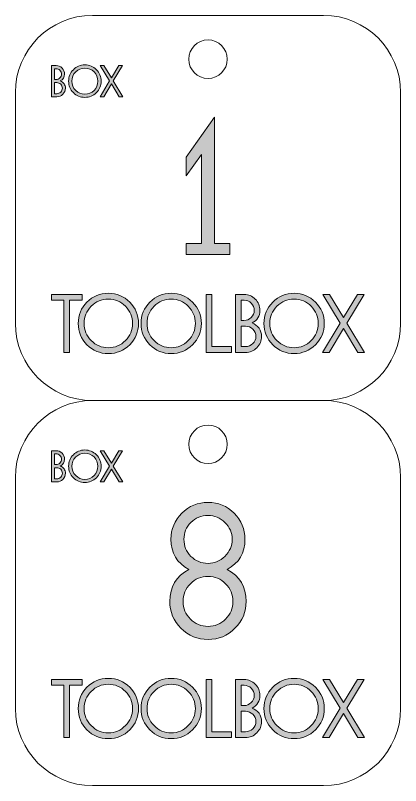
# Model space of a CAD drawing. Header units: inches. Extents: x 30 to 444, y 589 to 771.
# Drawn here: x 30 to 80, y 671 to 771 of the extents above; entities that cross this region are included whole.
import ezdxf

# ---------------------------------------------------------------- set-up
doc = ezdxf.new("R2010")
doc.units = ezdxf.units.IN
doc.header["$MEASUREMENT"] = 0
doc.layers.add('Default', color=7, linetype='Continuous')

# ---------------------------------------------------------------- blocks, each defined once
blk = doc.blocks.new('block 3')
at = {"layer": 'Default', "color": 240, "lineweight": 9}
blk.add_open_spline([(39.96, 721.02), (39.96, 721.02), (69.96, 721.02), (69.96, 721.02), (75.48, 721.02), (79.96, 725.49), (79.96, 731.02), (79.96, 731.02), (79.96, 761.02), (79.96, 761.02), (79.96, 766.54), (75.48, 771.02), (69.96, 771.02), (69.96, 771.02), (39.96, 771.02), (39.96, 771.02), (34.44, 771.02), (29.96, 766.54), (29.96, 761.02), (29.96, 761.02), (29.96, 731.02), (29.96, 731.02), (29.96, 725.49), (34.44, 721.02), (39.96, 721.02)], degree=3, knots=[0, 0, 0, 0, 1, 1, 1, 2, 2, 2, 3, 3, 3, 4, 4, 4, 5, 5, 5, 6, 6, 6, 7, 7, 7, 8, 8, 8, 8], dxfattribs=at)
blk = doc.blocks.new('block 4')
at = {"layer": 'Default'}
h = blk.add_hatch(color=7, dxfattribs=at)
h.dxf.hatch_style = 2
edge = h.paths.add_edge_path()
edge.add_spline(control_points=[(36.45, 761.57), (36.45, 761.26), (36.34, 761), (36.12, 760.78), (35.9, 760.56), (35.64, 760.45), (35.33, 760.45), (35.33, 760.45), (34.64, 760.45), (34.64, 760.45), (34.64, 760.45), (34.64, 764.5), (34.64, 764.5), (34.64, 764.5), (35.24, 764.5), (35.24, 764.5), (35.54, 764.5), (35.8, 764.4), (36.01, 764.18), (36.23, 763.96), (36.33, 763.7), (36.33, 763.39), (36.33, 762.99), (36.15, 762.69), (35.78, 762.51), (35.99, 762.44), (36.15, 762.31), (36.27, 762.15), (36.39, 761.98), (36.45, 761.79), (36.45, 761.57)], knot_values=[0, 0, 0, 0, 1, 1, 1, 2, 2, 2, 3, 3, 3, 4, 4, 4, 5, 5, 5, 6, 6, 6, 7, 7, 7, 8, 8, 8, 9, 9, 9, 10, 10, 10, 10], degree=3, periodic=1)
edge = h.paths.add_edge_path()
edge.add_spline(control_points=[(35.94, 763.39), (35.94, 763.59), (35.87, 763.75), (35.73, 763.89), (35.59, 764.03), (35.43, 764.1), (35.24, 764.1), (35.24, 764.1), (35.03, 764.1), (35.03, 764.1), (35.03, 764.1), (35.03, 762.69), (35.03, 762.69), (35.03, 762.69), (35.22, 762.69), (35.22, 762.69), (35.42, 762.69), (35.59, 762.76), (35.73, 762.9), (35.87, 763.03), (35.94, 763.2), (35.94, 763.39)], knot_values=[0, 0, 0, 0, 1, 1, 1, 2, 2, 2, 3, 3, 3, 4, 4, 4, 5, 5, 5, 6, 6, 6, 7, 7, 7, 7], degree=3, periodic=1)
edge = h.paths.add_edge_path()
edge.add_spline(control_points=[(36.06, 761.57), (36.06, 761.77), (35.98, 761.94), (35.84, 762.08), (35.7, 762.22), (35.53, 762.29), (35.33, 762.29), (35.33, 762.29), (35.03, 762.29), (35.03, 762.29), (35.03, 762.29), (35.03, 760.85), (35.03, 760.85), (35.03, 760.85), (35.33, 760.85), (35.33, 760.85), (35.53, 760.85), (35.7, 760.92), (35.84, 761.06), (35.98, 761.2), (36.06, 761.37), (36.06, 761.57)], knot_values=[0, 0, 0, 0, 1, 1, 1, 2, 2, 2, 3, 3, 3, 4, 4, 4, 5, 5, 5, 6, 6, 6, 7, 7, 7, 7], degree=3, periodic=1)
h = blk.add_hatch(color=7, dxfattribs=at)
h.dxf.hatch_style = 2
edge = h.paths.add_edge_path()
edge.add_spline(control_points=[(41.08, 762.48), (41.08, 761.9), (40.88, 761.4), (40.47, 760.99), (40.05, 760.58), (39.56, 760.37), (38.97, 760.37), (38.39, 760.37), (37.89, 760.58), (37.48, 760.99), (37.07, 761.4), (36.87, 761.9), (36.87, 762.48), (36.87, 763.06), (37.07, 763.56), (37.48, 763.97), (37.89, 764.38), (38.39, 764.59), (38.97, 764.59), (39.56, 764.59), (40.05, 764.38), (40.47, 763.97), (40.88, 763.56), (41.08, 763.06), (41.08, 762.48)], knot_values=[0, 0, 0, 0, 1, 1, 1, 2, 2, 2, 3, 3, 3, 4, 4, 4, 5, 5, 5, 6, 6, 6, 7, 7, 7, 8, 8, 8, 8], degree=3, periodic=1)
edge = h.paths.add_edge_path()
edge.add_spline(control_points=[(40.66, 762.48), (40.66, 762.94), (40.5, 763.34), (40.17, 763.68), (39.84, 764.01), (39.44, 764.17), (38.97, 764.17), (38.51, 764.17), (38.11, 764.01), (37.78, 763.68), (37.45, 763.34), (37.28, 762.94), (37.28, 762.48), (37.28, 762.01), (37.45, 761.61), (37.78, 761.28), (38.11, 760.95), (38.51, 760.78), (38.97, 760.78), (39.44, 760.78), (39.84, 760.95), (40.17, 761.28), (40.5, 761.61), (40.66, 762.01), (40.66, 762.48)], knot_values=[0, 0, 0, 0, 1, 1, 1, 2, 2, 2, 3, 3, 3, 4, 4, 4, 5, 5, 5, 6, 6, 6, 7, 7, 7, 8, 8, 8, 8], degree=3, periodic=1)
h = blk.add_hatch(color=7, dxfattribs=at)
h.dxf.hatch_style = 2
h.paths.add_polyline_path([(43.9, 760.45), (43.43, 760.45), (42.43, 762.12), (41.42, 760.45), (40.95, 760.45), (42.19, 762.5), (40.98, 764.5), (41.45, 764.5), (42.42, 762.89), (43.4, 764.5), (43.87, 764.5), (42.66, 762.5)])
at = {"layer": 'Default', "color": 7, "lineweight": 5}
blk.add_lwpolyline([(43.9, 760.45), (43.43, 760.45), (42.43, 762.12), (41.42, 760.45), (40.95, 760.45), (42.19, 762.5), (40.98, 764.5), (41.45, 764.5), (42.42, 762.89), (43.4, 764.5), (43.87, 764.5), (42.66, 762.5), (43.9, 760.45)], dxfattribs=at)
for points, knots in [([(36.45, 761.57), (36.45, 761.26), (36.34, 761), (36.12, 760.78), (35.9, 760.56), (35.64, 760.45), (35.33, 760.45), (35.33, 760.45), (34.64, 760.45), (34.64, 760.45), (34.64, 760.45), (34.64, 764.5), (34.64, 764.5), (34.64, 764.5), (35.24, 764.5), (35.24, 764.5), (35.54, 764.5), (35.8, 764.4), (36.01, 764.18), (36.23, 763.96), (36.33, 763.7), (36.33, 763.39), (36.33, 762.99), (36.15, 762.69), (35.78, 762.51), (35.99, 762.44), (36.15, 762.31), (36.27, 762.15), (36.39, 761.98), (36.45, 761.79), (36.45, 761.57)], [0, 0, 0, 0, 1, 1, 1, 2, 2, 2, 3, 3, 3, 4, 4, 4, 5, 5, 5, 6, 6, 6, 7, 7, 7, 8, 8, 8, 9, 9, 9, 10, 10, 10, 10]), ([(35.94, 763.39), (35.94, 763.59), (35.87, 763.75), (35.73, 763.89), (35.59, 764.03), (35.43, 764.1), (35.24, 764.1), (35.24, 764.1), (35.03, 764.1), (35.03, 764.1), (35.03, 764.1), (35.03, 762.69), (35.03, 762.69), (35.03, 762.69), (35.22, 762.69), (35.22, 762.69), (35.42, 762.69), (35.59, 762.76), (35.73, 762.9), (35.87, 763.03), (35.94, 763.2), (35.94, 763.39)], [0, 0, 0, 0, 1, 1, 1, 2, 2, 2, 3, 3, 3, 4, 4, 4, 5, 5, 5, 6, 6, 6, 7, 7, 7, 7]), ([(41.08, 762.48), (41.08, 761.9), (40.88, 761.4), (40.47, 760.99), (40.05, 760.58), (39.56, 760.37), (38.97, 760.37), (38.39, 760.37), (37.89, 760.58), (37.48, 760.99), (37.07, 761.4), (36.87, 761.9), (36.87, 762.48), (36.87, 763.06), (37.07, 763.56), (37.48, 763.97), (37.89, 764.38), (38.39, 764.59), (38.97, 764.59), (39.56, 764.59), (40.05, 764.38), (40.47, 763.97), (40.88, 763.56), (41.08, 763.06), (41.08, 762.48)], [0, 0, 0, 0, 1, 1, 1, 2, 2, 2, 3, 3, 3, 4, 4, 4, 5, 5, 5, 6, 6, 6, 7, 7, 7, 8, 8, 8, 8]), ([(40.66, 762.48), (40.66, 762.94), (40.5, 763.34), (40.17, 763.68), (39.84, 764.01), (39.44, 764.17), (38.97, 764.17), (38.51, 764.17), (38.11, 764.01), (37.78, 763.68), (37.45, 763.34), (37.28, 762.94), (37.28, 762.48), (37.28, 762.01), (37.45, 761.61), (37.78, 761.28), (38.11, 760.95), (38.51, 760.78), (38.97, 760.78), (39.44, 760.78), (39.84, 760.95), (40.17, 761.28), (40.5, 761.61), (40.66, 762.01), (40.66, 762.48)], [0, 0, 0, 0, 1, 1, 1, 2, 2, 2, 3, 3, 3, 4, 4, 4, 5, 5, 5, 6, 6, 6, 7, 7, 7, 8, 8, 8, 8]), ([(36.06, 761.57), (36.06, 761.77), (35.98, 761.94), (35.84, 762.08), (35.7, 762.22), (35.53, 762.29), (35.33, 762.29), (35.33, 762.29), (35.03, 762.29), (35.03, 762.29), (35.03, 762.29), (35.03, 760.85), (35.03, 760.85), (35.03, 760.85), (35.33, 760.85), (35.33, 760.85), (35.53, 760.85), (35.7, 760.92), (35.84, 761.06), (35.98, 761.2), (36.06, 761.37), (36.06, 761.57)], [0, 0, 0, 0, 1, 1, 1, 2, 2, 2, 3, 3, 3, 4, 4, 4, 5, 5, 5, 6, 6, 6, 7, 7, 7, 7])]:
    blk.add_open_spline(points, degree=3, knots=knots, dxfattribs=at)
blk = doc.blocks.new('block 5')
at = {"layer": 'Default'}
h = blk.add_hatch(color=7, dxfattribs=at)
h.dxf.hatch_style = 2
h.paths.add_polyline_path([(38.63, 734.04), (37, 734.04), (37, 727.26), (36.26, 727.26), (36.26, 734.04), (34.64, 734.04), (34.64, 734.78), (38.63, 734.78)])
h = blk.add_hatch(color=7, dxfattribs=at)
h.dxf.hatch_style = 2
edge = h.paths.add_edge_path()
edge.add_spline(control_points=[(45.94, 731.02), (45.94, 729.94), (45.56, 729.02), (44.79, 728.25), (44.03, 727.49), (43.1, 727.11), (42.02, 727.11), (40.93, 727.11), (40.01, 727.49), (39.25, 728.25), (38.49, 729.02), (38.11, 729.94), (38.11, 731.02), (38.11, 732.1), (38.49, 733.02), (39.25, 733.79), (40.01, 734.55), (40.93, 734.94), (42.02, 734.94), (43.1, 734.94), (44.03, 734.55), (44.79, 733.79), (45.56, 733.02), (45.94, 732.1), (45.94, 731.02)], knot_values=[0, 0, 0, 0, 1, 1, 1, 2, 2, 2, 3, 3, 3, 4, 4, 4, 5, 5, 5, 6, 6, 6, 7, 7, 7, 8, 8, 8, 8], degree=3, periodic=1)
edge = h.paths.add_edge_path()
edge.add_spline(control_points=[(45.16, 731.02), (45.16, 731.89), (44.85, 732.63), (44.24, 733.25), (43.63, 733.86), (42.89, 734.17), (42.02, 734.17), (41.15, 734.17), (40.41, 733.86), (39.8, 733.25), (39.18, 732.63), (38.88, 731.89), (38.88, 731.02), (38.88, 730.15), (39.18, 729.41), (39.8, 728.8), (40.41, 728.18), (41.15, 727.87), (42.02, 727.87), (42.89, 727.87), (43.63, 728.18), (44.24, 728.8), (44.85, 729.41), (45.16, 730.15), (45.16, 731.02)], knot_values=[0, 0, 0, 0, 1, 1, 1, 2, 2, 2, 3, 3, 3, 4, 4, 4, 5, 5, 5, 6, 6, 6, 7, 7, 7, 8, 8, 8, 8], degree=3, periodic=1)
h = blk.add_hatch(color=7, dxfattribs=at)
h.dxf.hatch_style = 2
edge = h.paths.add_edge_path()
edge.add_spline(control_points=[(54.1, 731.02), (54.1, 729.94), (53.72, 729.02), (52.95, 728.25), (52.19, 727.49), (51.26, 727.11), (50.18, 727.11), (49.1, 727.11), (48.17, 727.49), (47.41, 728.25), (46.65, 729.02), (46.27, 729.94), (46.27, 731.02), (46.27, 732.1), (46.65, 733.02), (47.41, 733.79), (48.17, 734.55), (49.1, 734.94), (50.18, 734.94), (51.26, 734.94), (52.19, 734.55), (52.95, 733.79), (53.72, 733.02), (54.1, 732.1), (54.1, 731.02)], knot_values=[0, 0, 0, 0, 1, 1, 1, 2, 2, 2, 3, 3, 3, 4, 4, 4, 5, 5, 5, 6, 6, 6, 7, 7, 7, 8, 8, 8, 8], degree=3, periodic=1)
edge = h.paths.add_edge_path()
edge.add_spline(control_points=[(53.32, 731.02), (53.32, 731.89), (53.01, 732.63), (52.4, 733.25), (51.79, 733.86), (51.05, 734.17), (50.18, 734.17), (49.31, 734.17), (48.58, 733.86), (47.96, 733.25), (47.34, 732.63), (47.04, 731.89), (47.04, 731.02), (47.04, 730.15), (47.34, 729.41), (47.96, 728.8), (48.58, 728.18), (49.31, 727.87), (50.18, 727.87), (51.05, 727.87), (51.79, 728.18), (52.4, 728.8), (53.01, 729.41), (53.32, 730.15), (53.32, 731.02)], knot_values=[0, 0, 0, 0, 1, 1, 1, 2, 2, 2, 3, 3, 3, 4, 4, 4, 5, 5, 5, 6, 6, 6, 7, 7, 7, 8, 8, 8, 8], degree=3, periodic=1)
h = blk.add_hatch(color=7, dxfattribs=at)
h.dxf.hatch_style = 2
h.paths.add_polyline_path([(57.99, 727.26), (54.73, 727.26), (54.73, 734.78), (55.46, 734.78), (55.46, 728.01), (57.99, 728.01)])
h = blk.add_hatch(color=7, dxfattribs=at)
h.dxf.hatch_style = 2
edge = h.paths.add_edge_path()
edge.add_spline(control_points=[(61.91, 729.34), (61.91, 728.76), (61.71, 728.28), (61.3, 727.87), (60.89, 727.46), (60.41, 727.26), (59.83, 727.26), (59.83, 727.26), (58.54, 727.26), (58.54, 727.26), (58.54, 727.26), (58.54, 734.78), (58.54, 734.78), (58.54, 734.78), (59.66, 734.78), (59.66, 734.78), (60.22, 734.78), (60.7, 734.58), (61.1, 734.18), (61.49, 733.78), (61.69, 733.29), (61.69, 732.72), (61.69, 731.96), (61.35, 731.42), (60.67, 731.08), (61.05, 730.94), (61.35, 730.72), (61.58, 730.41), (61.8, 730.09), (61.91, 729.74), (61.91, 729.34)], knot_values=[0, 0, 0, 0, 1, 1, 1, 2, 2, 2, 3, 3, 3, 4, 4, 4, 5, 5, 5, 6, 6, 6, 7, 7, 7, 8, 8, 8, 9, 9, 9, 10, 10, 10, 10], degree=3, periodic=1)
edge = h.paths.add_edge_path()
edge.add_spline(control_points=[(60.96, 732.72), (60.96, 733.08), (60.83, 733.39), (60.57, 733.65), (60.31, 733.91), (60.01, 734.04), (59.65, 734.04), (59.65, 734.04), (59.27, 734.04), (59.27, 734.04), (59.27, 734.04), (59.27, 731.41), (59.27, 731.41), (59.27, 731.41), (59.63, 731.41), (59.63, 731.41), (59.99, 731.41), (60.31, 731.54), (60.57, 731.8), (60.83, 732.05), (60.96, 732.36), (60.96, 732.72)], knot_values=[0, 0, 0, 0, 1, 1, 1, 2, 2, 2, 3, 3, 3, 4, 4, 4, 5, 5, 5, 6, 6, 6, 7, 7, 7, 7], degree=3, periodic=1)
edge = h.paths.add_edge_path()
edge.add_spline(control_points=[(61.17, 729.34), (61.17, 729.7), (61.04, 730.01), (60.78, 730.27), (60.52, 730.53), (60.2, 730.66), (59.83, 730.66), (59.83, 730.66), (59.27, 730.66), (59.27, 730.66), (59.27, 730.66), (59.27, 728.01), (59.27, 728.01), (59.27, 728.01), (59.83, 728.01), (59.83, 728.01), (60.2, 728.01), (60.52, 728.14), (60.78, 728.4), (61.04, 728.66), (61.17, 728.97), (61.17, 729.34)], knot_values=[0, 0, 0, 0, 1, 1, 1, 2, 2, 2, 3, 3, 3, 4, 4, 4, 5, 5, 5, 6, 6, 6, 7, 7, 7, 7], degree=3, periodic=1)
h = blk.add_hatch(color=7, dxfattribs=at)
h.dxf.hatch_style = 2
edge = h.paths.add_edge_path()
edge.add_spline(control_points=[(70.05, 731.02), (70.05, 729.94), (69.67, 729.02), (68.9, 728.25), (68.14, 727.49), (67.21, 727.11), (66.13, 727.11), (65.05, 727.11), (64.12, 727.49), (63.36, 728.25), (62.6, 729.02), (62.22, 729.94), (62.22, 731.02), (62.22, 732.1), (62.6, 733.02), (63.36, 733.79), (64.12, 734.55), (65.05, 734.94), (66.13, 734.94), (67.21, 734.94), (68.14, 734.55), (68.9, 733.79), (69.67, 733.02), (70.05, 732.1), (70.05, 731.02)], knot_values=[0, 0, 0, 0, 1, 1, 1, 2, 2, 2, 3, 3, 3, 4, 4, 4, 5, 5, 5, 6, 6, 6, 7, 7, 7, 8, 8, 8, 8], degree=3, periodic=1)
edge = h.paths.add_edge_path()
edge.add_spline(control_points=[(69.27, 731.02), (69.27, 731.89), (68.96, 732.63), (68.35, 733.25), (67.74, 733.86), (67, 734.17), (66.13, 734.17), (65.26, 734.17), (64.53, 733.86), (63.91, 733.25), (63.29, 732.63), (62.99, 731.89), (62.99, 731.02), (62.99, 730.15), (63.29, 729.41), (63.91, 728.8), (64.53, 728.18), (65.26, 727.87), (66.13, 727.87), (67, 727.87), (67.74, 728.18), (68.35, 728.8), (68.96, 729.41), (69.27, 730.15), (69.27, 731.02)], knot_values=[0, 0, 0, 0, 1, 1, 1, 2, 2, 2, 3, 3, 3, 4, 4, 4, 5, 5, 5, 6, 6, 6, 7, 7, 7, 8, 8, 8, 8], degree=3, periodic=1)
h = blk.add_hatch(color=7, dxfattribs=at)
h.dxf.hatch_style = 2
h.paths.add_polyline_path([(75.28, 727.26), (74.41, 727.26), (72.55, 730.36), (70.67, 727.26), (69.8, 727.26), (72.11, 731.06), (69.86, 734.78), (70.73, 734.78), (72.54, 731.79), (74.35, 734.78), (75.22, 734.78), (72.98, 731.06)])
at = {"layer": 'Default', "color": 7, "lineweight": 5}
for points in [[(38.63, 734.04), (37, 734.04), (37, 727.26), (36.26, 727.26), (36.26, 734.04), (34.64, 734.04), (34.64, 734.78), (38.63, 734.78), (38.63, 734.04)], [(57.99, 727.26), (54.73, 727.26), (54.73, 734.78), (55.46, 734.78), (55.46, 728.01), (57.99, 728.01), (57.99, 727.26)], [(75.28, 727.26), (74.41, 727.26), (72.55, 730.36), (70.67, 727.26), (69.8, 727.26), (72.11, 731.06), (69.86, 734.78), (70.73, 734.78), (72.54, 731.79), (74.35, 734.78), (75.22, 734.78), (72.98, 731.06), (75.28, 727.26)]]:
    blk.add_lwpolyline(points, dxfattribs=at)
for points, knots in [([(45.94, 731.02), (45.94, 729.94), (45.56, 729.02), (44.79, 728.25), (44.03, 727.49), (43.1, 727.11), (42.02, 727.11), (40.93, 727.11), (40.01, 727.49), (39.25, 728.25), (38.49, 729.02), (38.11, 729.94), (38.11, 731.02), (38.11, 732.1), (38.49, 733.02), (39.25, 733.79), (40.01, 734.55), (40.93, 734.94), (42.02, 734.94), (43.1, 734.94), (44.03, 734.55), (44.79, 733.79), (45.56, 733.02), (45.94, 732.1), (45.94, 731.02)], [0, 0, 0, 0, 1, 1, 1, 2, 2, 2, 3, 3, 3, 4, 4, 4, 5, 5, 5, 6, 6, 6, 7, 7, 7, 8, 8, 8, 8]), ([(45.16, 731.02), (45.16, 731.89), (44.85, 732.63), (44.24, 733.25), (43.63, 733.86), (42.89, 734.17), (42.02, 734.17), (41.15, 734.17), (40.41, 733.86), (39.8, 733.25), (39.18, 732.63), (38.88, 731.89), (38.88, 731.02), (38.88, 730.15), (39.18, 729.41), (39.8, 728.8), (40.41, 728.18), (41.15, 727.87), (42.02, 727.87), (42.89, 727.87), (43.63, 728.18), (44.24, 728.8), (44.85, 729.41), (45.16, 730.15), (45.16, 731.02)], [0, 0, 0, 0, 1, 1, 1, 2, 2, 2, 3, 3, 3, 4, 4, 4, 5, 5, 5, 6, 6, 6, 7, 7, 7, 8, 8, 8, 8]), ([(54.1, 731.02), (54.1, 729.94), (53.72, 729.02), (52.95, 728.25), (52.19, 727.49), (51.26, 727.11), (50.18, 727.11), (49.1, 727.11), (48.17, 727.49), (47.41, 728.25), (46.65, 729.02), (46.27, 729.94), (46.27, 731.02), (46.27, 732.1), (46.65, 733.02), (47.41, 733.79), (48.17, 734.55), (49.1, 734.94), (50.18, 734.94), (51.26, 734.94), (52.19, 734.55), (52.95, 733.79), (53.72, 733.02), (54.1, 732.1), (54.1, 731.02)], [0, 0, 0, 0, 1, 1, 1, 2, 2, 2, 3, 3, 3, 4, 4, 4, 5, 5, 5, 6, 6, 6, 7, 7, 7, 8, 8, 8, 8]), ([(53.32, 731.02), (53.32, 731.89), (53.01, 732.63), (52.4, 733.25), (51.79, 733.86), (51.05, 734.17), (50.18, 734.17), (49.31, 734.17), (48.58, 733.86), (47.96, 733.25), (47.34, 732.63), (47.04, 731.89), (47.04, 731.02), (47.04, 730.15), (47.34, 729.41), (47.96, 728.8), (48.58, 728.18), (49.31, 727.87), (50.18, 727.87), (51.05, 727.87), (51.79, 728.18), (52.4, 728.8), (53.01, 729.41), (53.32, 730.15), (53.32, 731.02)], [0, 0, 0, 0, 1, 1, 1, 2, 2, 2, 3, 3, 3, 4, 4, 4, 5, 5, 5, 6, 6, 6, 7, 7, 7, 8, 8, 8, 8]), ([(61.91, 729.34), (61.91, 728.76), (61.71, 728.28), (61.3, 727.87), (60.89, 727.46), (60.41, 727.26), (59.83, 727.26), (59.83, 727.26), (58.54, 727.26), (58.54, 727.26), (58.54, 727.26), (58.54, 734.78), (58.54, 734.78), (58.54, 734.78), (59.66, 734.78), (59.66, 734.78), (60.22, 734.78), (60.7, 734.58), (61.1, 734.18), (61.49, 733.78), (61.69, 733.29), (61.69, 732.72), (61.69, 731.96), (61.35, 731.42), (60.67, 731.08), (61.05, 730.94), (61.35, 730.72), (61.58, 730.41), (61.8, 730.09), (61.91, 729.74), (61.91, 729.34)], [0, 0, 0, 0, 1, 1, 1, 2, 2, 2, 3, 3, 3, 4, 4, 4, 5, 5, 5, 6, 6, 6, 7, 7, 7, 8, 8, 8, 9, 9, 9, 10, 10, 10, 10]), ([(60.96, 732.72), (60.96, 733.08), (60.83, 733.39), (60.57, 733.65), (60.31, 733.91), (60.01, 734.04), (59.65, 734.04), (59.65, 734.04), (59.27, 734.04), (59.27, 734.04), (59.27, 734.04), (59.27, 731.41), (59.27, 731.41), (59.27, 731.41), (59.63, 731.41), (59.63, 731.41), (59.99, 731.41), (60.31, 731.54), (60.57, 731.8), (60.83, 732.05), (60.96, 732.36), (60.96, 732.72)], [0, 0, 0, 0, 1, 1, 1, 2, 2, 2, 3, 3, 3, 4, 4, 4, 5, 5, 5, 6, 6, 6, 7, 7, 7, 7]), ([(70.05, 731.02), (70.05, 729.94), (69.67, 729.02), (68.9, 728.25), (68.14, 727.49), (67.21, 727.11), (66.13, 727.11), (65.05, 727.11), (64.12, 727.49), (63.36, 728.25), (62.6, 729.02), (62.22, 729.94), (62.22, 731.02), (62.22, 732.1), (62.6, 733.02), (63.36, 733.79), (64.12, 734.55), (65.05, 734.94), (66.13, 734.94), (67.21, 734.94), (68.14, 734.55), (68.9, 733.79), (69.67, 733.02), (70.05, 732.1), (70.05, 731.02)], [0, 0, 0, 0, 1, 1, 1, 2, 2, 2, 3, 3, 3, 4, 4, 4, 5, 5, 5, 6, 6, 6, 7, 7, 7, 8, 8, 8, 8]), ([(69.27, 731.02), (69.27, 731.89), (68.96, 732.63), (68.35, 733.25), (67.74, 733.86), (67, 734.17), (66.13, 734.17), (65.26, 734.17), (64.53, 733.86), (63.91, 733.25), (63.29, 732.63), (62.99, 731.89), (62.99, 731.02), (62.99, 730.15), (63.29, 729.41), (63.91, 728.8), (64.53, 728.18), (65.26, 727.87), (66.13, 727.87), (67, 727.87), (67.74, 728.18), (68.35, 728.8), (68.96, 729.41), (69.27, 730.15), (69.27, 731.02)], [0, 0, 0, 0, 1, 1, 1, 2, 2, 2, 3, 3, 3, 4, 4, 4, 5, 5, 5, 6, 6, 6, 7, 7, 7, 8, 8, 8, 8]), ([(61.17, 729.34), (61.17, 729.7), (61.04, 730.01), (60.78, 730.27), (60.52, 730.53), (60.2, 730.66), (59.83, 730.66), (59.83, 730.66), (59.27, 730.66), (59.27, 730.66), (59.27, 730.66), (59.27, 728.01), (59.27, 728.01), (59.27, 728.01), (59.83, 728.01), (59.83, 728.01), (60.2, 728.01), (60.52, 728.14), (60.78, 728.4), (61.04, 728.66), (61.17, 728.97), (61.17, 729.34)], [0, 0, 0, 0, 1, 1, 1, 2, 2, 2, 3, 3, 3, 4, 4, 4, 5, 5, 5, 6, 6, 6, 7, 7, 7, 7])]:
    blk.add_open_spline(points, degree=3, knots=knots, dxfattribs=at)
blk = doc.blocks.new('block 7')
at = {"layer": 'Default', "color": 240, "lineweight": 9}
blk.add_open_spline([(39.96, 671.02), (39.96, 671.02), (69.96, 671.02), (69.96, 671.02), (75.48, 671.02), (79.96, 675.49), (79.96, 681.02), (79.96, 681.02), (79.96, 711.02), (79.96, 711.02), (79.96, 716.54), (75.48, 721.02), (69.96, 721.02), (69.96, 721.02), (39.96, 721.02), (39.96, 721.02), (34.44, 721.02), (29.96, 716.54), (29.96, 711.02), (29.96, 711.02), (29.96, 681.02), (29.96, 681.02), (29.96, 675.49), (34.44, 671.02), (39.96, 671.02)], degree=3, knots=[0, 0, 0, 0, 1, 1, 1, 2, 2, 2, 3, 3, 3, 4, 4, 4, 5, 5, 5, 6, 6, 6, 7, 7, 7, 8, 8, 8, 8], dxfattribs=at)
blk = doc.blocks.new('block 8')
at = {"layer": 'Default'}
h = blk.add_hatch(color=7, dxfattribs=at)
h.dxf.hatch_style = 2
edge = h.paths.add_edge_path()
edge.add_spline(control_points=[(36.45, 711.57), (36.45, 711.26), (36.34, 711), (36.12, 710.78), (35.9, 710.56), (35.64, 710.45), (35.33, 710.45), (35.33, 710.45), (34.64, 710.45), (34.64, 710.45), (34.64, 710.45), (34.64, 714.5), (34.64, 714.5), (34.64, 714.5), (35.24, 714.5), (35.24, 714.5), (35.54, 714.5), (35.8, 714.4), (36.01, 714.18), (36.23, 713.96), (36.33, 713.7), (36.33, 713.39), (36.33, 712.99), (36.15, 712.69), (35.78, 712.51), (35.99, 712.44), (36.15, 712.31), (36.27, 712.15), (36.39, 711.98), (36.45, 711.79), (36.45, 711.57)], knot_values=[0, 0, 0, 0, 1, 1, 1, 2, 2, 2, 3, 3, 3, 4, 4, 4, 5, 5, 5, 6, 6, 6, 7, 7, 7, 8, 8, 8, 9, 9, 9, 10, 10, 10, 10], degree=3, periodic=1)
edge = h.paths.add_edge_path()
edge.add_spline(control_points=[(35.94, 713.39), (35.94, 713.59), (35.87, 713.75), (35.73, 713.89), (35.59, 714.03), (35.43, 714.1), (35.24, 714.1), (35.24, 714.1), (35.03, 714.1), (35.03, 714.1), (35.03, 714.1), (35.03, 712.69), (35.03, 712.69), (35.03, 712.69), (35.22, 712.69), (35.22, 712.69), (35.42, 712.69), (35.59, 712.76), (35.73, 712.9), (35.87, 713.03), (35.94, 713.2), (35.94, 713.39)], knot_values=[0, 0, 0, 0, 1, 1, 1, 2, 2, 2, 3, 3, 3, 4, 4, 4, 5, 5, 5, 6, 6, 6, 7, 7, 7, 7], degree=3, periodic=1)
edge = h.paths.add_edge_path()
edge.add_spline(control_points=[(36.06, 711.57), (36.06, 711.77), (35.98, 711.94), (35.84, 712.08), (35.7, 712.22), (35.53, 712.29), (35.33, 712.29), (35.33, 712.29), (35.03, 712.29), (35.03, 712.29), (35.03, 712.29), (35.03, 710.85), (35.03, 710.85), (35.03, 710.85), (35.33, 710.85), (35.33, 710.85), (35.53, 710.85), (35.7, 710.92), (35.84, 711.06), (35.98, 711.2), (36.06, 711.37), (36.06, 711.57)], knot_values=[0, 0, 0, 0, 1, 1, 1, 2, 2, 2, 3, 3, 3, 4, 4, 4, 5, 5, 5, 6, 6, 6, 7, 7, 7, 7], degree=3, periodic=1)
h = blk.add_hatch(color=7, dxfattribs=at)
h.dxf.hatch_style = 2
edge = h.paths.add_edge_path()
edge.add_spline(control_points=[(41.08, 712.48), (41.08, 711.9), (40.88, 711.4), (40.47, 710.99), (40.05, 710.58), (39.56, 710.37), (38.97, 710.37), (38.39, 710.37), (37.89, 710.58), (37.48, 710.99), (37.07, 711.4), (36.87, 711.9), (36.87, 712.48), (36.87, 713.06), (37.07, 713.56), (37.48, 713.97), (37.89, 714.38), (38.39, 714.59), (38.97, 714.59), (39.56, 714.59), (40.05, 714.38), (40.47, 713.97), (40.88, 713.56), (41.08, 713.06), (41.08, 712.48)], knot_values=[0, 0, 0, 0, 1, 1, 1, 2, 2, 2, 3, 3, 3, 4, 4, 4, 5, 5, 5, 6, 6, 6, 7, 7, 7, 8, 8, 8, 8], degree=3, periodic=1)
edge = h.paths.add_edge_path()
edge.add_spline(control_points=[(40.66, 712.48), (40.66, 712.94), (40.5, 713.34), (40.17, 713.68), (39.84, 714.01), (39.44, 714.17), (38.97, 714.17), (38.51, 714.17), (38.11, 714.01), (37.78, 713.68), (37.45, 713.34), (37.28, 712.94), (37.28, 712.48), (37.28, 712.01), (37.45, 711.61), (37.78, 711.28), (38.11, 710.95), (38.51, 710.78), (38.97, 710.78), (39.44, 710.78), (39.84, 710.95), (40.17, 711.28), (40.5, 711.61), (40.66, 712.01), (40.66, 712.48)], knot_values=[0, 0, 0, 0, 1, 1, 1, 2, 2, 2, 3, 3, 3, 4, 4, 4, 5, 5, 5, 6, 6, 6, 7, 7, 7, 8, 8, 8, 8], degree=3, periodic=1)
h = blk.add_hatch(color=7, dxfattribs=at)
h.dxf.hatch_style = 2
h.paths.add_polyline_path([(43.9, 710.45), (43.43, 710.45), (42.43, 712.12), (41.42, 710.45), (40.95, 710.45), (42.19, 712.5), (40.98, 714.5), (41.45, 714.5), (42.42, 712.89), (43.4, 714.5), (43.87, 714.5), (42.66, 712.5)])
at = {"layer": 'Default', "color": 7, "lineweight": 5}
blk.add_lwpolyline([(43.9, 710.45), (43.43, 710.45), (42.43, 712.12), (41.42, 710.45), (40.95, 710.45), (42.19, 712.5), (40.98, 714.5), (41.45, 714.5), (42.42, 712.89), (43.4, 714.5), (43.87, 714.5), (42.66, 712.5), (43.9, 710.45)], dxfattribs=at)
for points, knots in [([(36.45, 711.57), (36.45, 711.26), (36.34, 711), (36.12, 710.78), (35.9, 710.56), (35.64, 710.45), (35.33, 710.45), (35.33, 710.45), (34.64, 710.45), (34.64, 710.45), (34.64, 710.45), (34.64, 714.5), (34.64, 714.5), (34.64, 714.5), (35.24, 714.5), (35.24, 714.5), (35.54, 714.5), (35.8, 714.4), (36.01, 714.18), (36.23, 713.96), (36.33, 713.7), (36.33, 713.39), (36.33, 712.99), (36.15, 712.69), (35.78, 712.51), (35.99, 712.44), (36.15, 712.31), (36.27, 712.15), (36.39, 711.98), (36.45, 711.79), (36.45, 711.57)], [0, 0, 0, 0, 1, 1, 1, 2, 2, 2, 3, 3, 3, 4, 4, 4, 5, 5, 5, 6, 6, 6, 7, 7, 7, 8, 8, 8, 9, 9, 9, 10, 10, 10, 10]), ([(35.94, 713.39), (35.94, 713.59), (35.87, 713.75), (35.73, 713.89), (35.59, 714.03), (35.43, 714.1), (35.24, 714.1), (35.24, 714.1), (35.03, 714.1), (35.03, 714.1), (35.03, 714.1), (35.03, 712.69), (35.03, 712.69), (35.03, 712.69), (35.22, 712.69), (35.22, 712.69), (35.42, 712.69), (35.59, 712.76), (35.73, 712.9), (35.87, 713.03), (35.94, 713.2), (35.94, 713.39)], [0, 0, 0, 0, 1, 1, 1, 2, 2, 2, 3, 3, 3, 4, 4, 4, 5, 5, 5, 6, 6, 6, 7, 7, 7, 7]), ([(41.08, 712.48), (41.08, 711.9), (40.88, 711.4), (40.47, 710.99), (40.05, 710.58), (39.56, 710.37), (38.97, 710.37), (38.39, 710.37), (37.89, 710.58), (37.48, 710.99), (37.07, 711.4), (36.87, 711.9), (36.87, 712.48), (36.87, 713.06), (37.07, 713.56), (37.48, 713.97), (37.89, 714.38), (38.39, 714.59), (38.97, 714.59), (39.56, 714.59), (40.05, 714.38), (40.47, 713.97), (40.88, 713.56), (41.08, 713.06), (41.08, 712.48)], [0, 0, 0, 0, 1, 1, 1, 2, 2, 2, 3, 3, 3, 4, 4, 4, 5, 5, 5, 6, 6, 6, 7, 7, 7, 8, 8, 8, 8]), ([(40.66, 712.48), (40.66, 712.94), (40.5, 713.34), (40.17, 713.68), (39.84, 714.01), (39.44, 714.17), (38.97, 714.17), (38.51, 714.17), (38.11, 714.01), (37.78, 713.68), (37.45, 713.34), (37.28, 712.94), (37.28, 712.48), (37.28, 712.01), (37.45, 711.61), (37.78, 711.28), (38.11, 710.95), (38.51, 710.78), (38.97, 710.78), (39.44, 710.78), (39.84, 710.95), (40.17, 711.28), (40.5, 711.61), (40.66, 712.01), (40.66, 712.48)], [0, 0, 0, 0, 1, 1, 1, 2, 2, 2, 3, 3, 3, 4, 4, 4, 5, 5, 5, 6, 6, 6, 7, 7, 7, 8, 8, 8, 8]), ([(36.06, 711.57), (36.06, 711.77), (35.98, 711.94), (35.84, 712.08), (35.7, 712.22), (35.53, 712.29), (35.33, 712.29), (35.33, 712.29), (35.03, 712.29), (35.03, 712.29), (35.03, 712.29), (35.03, 710.85), (35.03, 710.85), (35.03, 710.85), (35.33, 710.85), (35.33, 710.85), (35.53, 710.85), (35.7, 710.92), (35.84, 711.06), (35.98, 711.2), (36.06, 711.37), (36.06, 711.57)], [0, 0, 0, 0, 1, 1, 1, 2, 2, 2, 3, 3, 3, 4, 4, 4, 5, 5, 5, 6, 6, 6, 7, 7, 7, 7])]:
    blk.add_open_spline(points, degree=3, knots=knots, dxfattribs=at)
blk = doc.blocks.new('block 9')
at = {"layer": 'Default'}
h = blk.add_hatch(color=7, dxfattribs=at)
h.dxf.hatch_style = 2
h.paths.add_polyline_path([(38.63, 684.04), (37, 684.04), (37, 677.26), (36.26, 677.26), (36.26, 684.04), (34.64, 684.04), (34.64, 684.78), (38.63, 684.78)])
h = blk.add_hatch(color=7, dxfattribs=at)
h.dxf.hatch_style = 2
edge = h.paths.add_edge_path()
edge.add_spline(control_points=[(45.94, 681.02), (45.94, 679.94), (45.56, 679.02), (44.79, 678.25), (44.03, 677.49), (43.1, 677.11), (42.02, 677.11), (40.93, 677.11), (40.01, 677.49), (39.25, 678.25), (38.49, 679.02), (38.11, 679.94), (38.11, 681.02), (38.11, 682.1), (38.49, 683.02), (39.25, 683.79), (40.01, 684.55), (40.93, 684.94), (42.02, 684.94), (43.1, 684.94), (44.03, 684.55), (44.79, 683.79), (45.56, 683.02), (45.94, 682.1), (45.94, 681.02)], knot_values=[0, 0, 0, 0, 1, 1, 1, 2, 2, 2, 3, 3, 3, 4, 4, 4, 5, 5, 5, 6, 6, 6, 7, 7, 7, 8, 8, 8, 8], degree=3, periodic=1)
edge = h.paths.add_edge_path()
edge.add_spline(control_points=[(45.16, 681.02), (45.16, 681.89), (44.85, 682.63), (44.24, 683.25), (43.63, 683.86), (42.89, 684.17), (42.02, 684.17), (41.15, 684.17), (40.41, 683.86), (39.8, 683.25), (39.18, 682.63), (38.88, 681.89), (38.88, 681.02), (38.88, 680.15), (39.18, 679.41), (39.8, 678.8), (40.41, 678.18), (41.15, 677.87), (42.02, 677.87), (42.89, 677.87), (43.63, 678.18), (44.24, 678.8), (44.85, 679.41), (45.16, 680.15), (45.16, 681.02)], knot_values=[0, 0, 0, 0, 1, 1, 1, 2, 2, 2, 3, 3, 3, 4, 4, 4, 5, 5, 5, 6, 6, 6, 7, 7, 7, 8, 8, 8, 8], degree=3, periodic=1)
h = blk.add_hatch(color=7, dxfattribs=at)
h.dxf.hatch_style = 2
edge = h.paths.add_edge_path()
edge.add_spline(control_points=[(54.1, 681.02), (54.1, 679.94), (53.72, 679.02), (52.95, 678.25), (52.19, 677.49), (51.26, 677.11), (50.18, 677.11), (49.1, 677.11), (48.17, 677.49), (47.41, 678.25), (46.65, 679.02), (46.27, 679.94), (46.27, 681.02), (46.27, 682.1), (46.65, 683.02), (47.41, 683.79), (48.17, 684.55), (49.1, 684.94), (50.18, 684.94), (51.26, 684.94), (52.19, 684.55), (52.95, 683.79), (53.72, 683.02), (54.1, 682.1), (54.1, 681.02)], knot_values=[0, 0, 0, 0, 1, 1, 1, 2, 2, 2, 3, 3, 3, 4, 4, 4, 5, 5, 5, 6, 6, 6, 7, 7, 7, 8, 8, 8, 8], degree=3, periodic=1)
edge = h.paths.add_edge_path()
edge.add_spline(control_points=[(53.32, 681.02), (53.32, 681.89), (53.01, 682.63), (52.4, 683.25), (51.79, 683.86), (51.05, 684.17), (50.18, 684.17), (49.31, 684.17), (48.58, 683.86), (47.96, 683.25), (47.34, 682.63), (47.04, 681.89), (47.04, 681.02), (47.04, 680.15), (47.34, 679.41), (47.96, 678.8), (48.58, 678.18), (49.31, 677.87), (50.18, 677.87), (51.05, 677.87), (51.79, 678.18), (52.4, 678.8), (53.01, 679.41), (53.32, 680.15), (53.32, 681.02)], knot_values=[0, 0, 0, 0, 1, 1, 1, 2, 2, 2, 3, 3, 3, 4, 4, 4, 5, 5, 5, 6, 6, 6, 7, 7, 7, 8, 8, 8, 8], degree=3, periodic=1)
h = blk.add_hatch(color=7, dxfattribs=at)
h.dxf.hatch_style = 2
h.paths.add_polyline_path([(57.99, 677.26), (54.73, 677.26), (54.73, 684.78), (55.46, 684.78), (55.46, 678.01), (57.99, 678.01)])
h = blk.add_hatch(color=7, dxfattribs=at)
h.dxf.hatch_style = 2
edge = h.paths.add_edge_path()
edge.add_spline(control_points=[(61.91, 679.34), (61.91, 678.76), (61.71, 678.28), (61.3, 677.87), (60.89, 677.46), (60.41, 677.26), (59.83, 677.26), (59.83, 677.26), (58.54, 677.26), (58.54, 677.26), (58.54, 677.26), (58.54, 684.78), (58.54, 684.78), (58.54, 684.78), (59.66, 684.78), (59.66, 684.78), (60.22, 684.78), (60.7, 684.58), (61.1, 684.18), (61.49, 683.78), (61.69, 683.29), (61.69, 682.72), (61.69, 681.96), (61.35, 681.42), (60.67, 681.08), (61.05, 680.94), (61.35, 680.72), (61.58, 680.41), (61.8, 680.09), (61.91, 679.74), (61.91, 679.34)], knot_values=[0, 0, 0, 0, 1, 1, 1, 2, 2, 2, 3, 3, 3, 4, 4, 4, 5, 5, 5, 6, 6, 6, 7, 7, 7, 8, 8, 8, 9, 9, 9, 10, 10, 10, 10], degree=3, periodic=1)
edge = h.paths.add_edge_path()
edge.add_spline(control_points=[(60.96, 682.72), (60.96, 683.08), (60.83, 683.39), (60.57, 683.65), (60.31, 683.91), (60.01, 684.04), (59.65, 684.04), (59.65, 684.04), (59.27, 684.04), (59.27, 684.04), (59.27, 684.04), (59.27, 681.41), (59.27, 681.41), (59.27, 681.41), (59.63, 681.41), (59.63, 681.41), (59.99, 681.41), (60.31, 681.54), (60.57, 681.8), (60.83, 682.05), (60.96, 682.36), (60.96, 682.72)], knot_values=[0, 0, 0, 0, 1, 1, 1, 2, 2, 2, 3, 3, 3, 4, 4, 4, 5, 5, 5, 6, 6, 6, 7, 7, 7, 7], degree=3, periodic=1)
edge = h.paths.add_edge_path()
edge.add_spline(control_points=[(61.17, 679.34), (61.17, 679.7), (61.04, 680.01), (60.78, 680.27), (60.52, 680.53), (60.2, 680.66), (59.83, 680.66), (59.83, 680.66), (59.27, 680.66), (59.27, 680.66), (59.27, 680.66), (59.27, 678.01), (59.27, 678.01), (59.27, 678.01), (59.83, 678.01), (59.83, 678.01), (60.2, 678.01), (60.52, 678.14), (60.78, 678.4), (61.04, 678.66), (61.17, 678.97), (61.17, 679.34)], knot_values=[0, 0, 0, 0, 1, 1, 1, 2, 2, 2, 3, 3, 3, 4, 4, 4, 5, 5, 5, 6, 6, 6, 7, 7, 7, 7], degree=3, periodic=1)
h = blk.add_hatch(color=7, dxfattribs=at)
h.dxf.hatch_style = 2
edge = h.paths.add_edge_path()
edge.add_spline(control_points=[(70.05, 681.02), (70.05, 679.94), (69.67, 679.02), (68.9, 678.25), (68.14, 677.49), (67.21, 677.11), (66.13, 677.11), (65.05, 677.11), (64.12, 677.49), (63.36, 678.25), (62.6, 679.02), (62.22, 679.94), (62.22, 681.02), (62.22, 682.1), (62.6, 683.02), (63.36, 683.79), (64.12, 684.55), (65.05, 684.94), (66.13, 684.94), (67.21, 684.94), (68.14, 684.55), (68.9, 683.79), (69.67, 683.02), (70.05, 682.1), (70.05, 681.02)], knot_values=[0, 0, 0, 0, 1, 1, 1, 2, 2, 2, 3, 3, 3, 4, 4, 4, 5, 5, 5, 6, 6, 6, 7, 7, 7, 8, 8, 8, 8], degree=3, periodic=1)
edge = h.paths.add_edge_path()
edge.add_spline(control_points=[(69.27, 681.02), (69.27, 681.89), (68.96, 682.63), (68.35, 683.25), (67.74, 683.86), (67, 684.17), (66.13, 684.17), (65.26, 684.17), (64.53, 683.86), (63.91, 683.25), (63.29, 682.63), (62.99, 681.89), (62.99, 681.02), (62.99, 680.15), (63.29, 679.41), (63.91, 678.8), (64.53, 678.18), (65.26, 677.87), (66.13, 677.87), (67, 677.87), (67.74, 678.18), (68.35, 678.8), (68.96, 679.41), (69.27, 680.15), (69.27, 681.02)], knot_values=[0, 0, 0, 0, 1, 1, 1, 2, 2, 2, 3, 3, 3, 4, 4, 4, 5, 5, 5, 6, 6, 6, 7, 7, 7, 8, 8, 8, 8], degree=3, periodic=1)
h = blk.add_hatch(color=7, dxfattribs=at)
h.dxf.hatch_style = 2
h.paths.add_polyline_path([(75.28, 677.26), (74.41, 677.26), (72.55, 680.36), (70.67, 677.26), (69.8, 677.26), (72.11, 681.06), (69.86, 684.78), (70.73, 684.78), (72.54, 681.79), (74.35, 684.78), (75.22, 684.78), (72.98, 681.06)])
at = {"layer": 'Default', "color": 7, "lineweight": 5}
for points in [[(38.63, 684.04), (37, 684.04), (37, 677.26), (36.26, 677.26), (36.26, 684.04), (34.64, 684.04), (34.64, 684.78), (38.63, 684.78), (38.63, 684.04)], [(57.99, 677.26), (54.73, 677.26), (54.73, 684.78), (55.46, 684.78), (55.46, 678.01), (57.99, 678.01), (57.99, 677.26)], [(75.28, 677.26), (74.41, 677.26), (72.55, 680.36), (70.67, 677.26), (69.8, 677.26), (72.11, 681.06), (69.86, 684.78), (70.73, 684.78), (72.54, 681.79), (74.35, 684.78), (75.22, 684.78), (72.98, 681.06), (75.28, 677.26)]]:
    blk.add_lwpolyline(points, dxfattribs=at)
for points, knots in [([(45.94, 681.02), (45.94, 679.94), (45.56, 679.02), (44.79, 678.25), (44.03, 677.49), (43.1, 677.11), (42.02, 677.11), (40.93, 677.11), (40.01, 677.49), (39.25, 678.25), (38.49, 679.02), (38.11, 679.94), (38.11, 681.02), (38.11, 682.1), (38.49, 683.02), (39.25, 683.79), (40.01, 684.55), (40.93, 684.94), (42.02, 684.94), (43.1, 684.94), (44.03, 684.55), (44.79, 683.79), (45.56, 683.02), (45.94, 682.1), (45.94, 681.02)], [0, 0, 0, 0, 1, 1, 1, 2, 2, 2, 3, 3, 3, 4, 4, 4, 5, 5, 5, 6, 6, 6, 7, 7, 7, 8, 8, 8, 8]), ([(45.16, 681.02), (45.16, 681.89), (44.85, 682.63), (44.24, 683.25), (43.63, 683.86), (42.89, 684.17), (42.02, 684.17), (41.15, 684.17), (40.41, 683.86), (39.8, 683.25), (39.18, 682.63), (38.88, 681.89), (38.88, 681.02), (38.88, 680.15), (39.18, 679.41), (39.8, 678.8), (40.41, 678.18), (41.15, 677.87), (42.02, 677.87), (42.89, 677.87), (43.63, 678.18), (44.24, 678.8), (44.85, 679.41), (45.16, 680.15), (45.16, 681.02)], [0, 0, 0, 0, 1, 1, 1, 2, 2, 2, 3, 3, 3, 4, 4, 4, 5, 5, 5, 6, 6, 6, 7, 7, 7, 8, 8, 8, 8]), ([(54.1, 681.02), (54.1, 679.94), (53.72, 679.02), (52.95, 678.25), (52.19, 677.49), (51.26, 677.11), (50.18, 677.11), (49.1, 677.11), (48.17, 677.49), (47.41, 678.25), (46.65, 679.02), (46.27, 679.94), (46.27, 681.02), (46.27, 682.1), (46.65, 683.02), (47.41, 683.79), (48.17, 684.55), (49.1, 684.94), (50.18, 684.94), (51.26, 684.94), (52.19, 684.55), (52.95, 683.79), (53.72, 683.02), (54.1, 682.1), (54.1, 681.02)], [0, 0, 0, 0, 1, 1, 1, 2, 2, 2, 3, 3, 3, 4, 4, 4, 5, 5, 5, 6, 6, 6, 7, 7, 7, 8, 8, 8, 8]), ([(53.32, 681.02), (53.32, 681.89), (53.01, 682.63), (52.4, 683.25), (51.79, 683.86), (51.05, 684.17), (50.18, 684.17), (49.31, 684.17), (48.58, 683.86), (47.96, 683.25), (47.34, 682.63), (47.04, 681.89), (47.04, 681.02), (47.04, 680.15), (47.34, 679.41), (47.96, 678.8), (48.58, 678.18), (49.31, 677.87), (50.18, 677.87), (51.05, 677.87), (51.79, 678.18), (52.4, 678.8), (53.01, 679.41), (53.32, 680.15), (53.32, 681.02)], [0, 0, 0, 0, 1, 1, 1, 2, 2, 2, 3, 3, 3, 4, 4, 4, 5, 5, 5, 6, 6, 6, 7, 7, 7, 8, 8, 8, 8]), ([(61.91, 679.34), (61.91, 678.76), (61.71, 678.28), (61.3, 677.87), (60.89, 677.46), (60.41, 677.26), (59.83, 677.26), (59.83, 677.26), (58.54, 677.26), (58.54, 677.26), (58.54, 677.26), (58.54, 684.78), (58.54, 684.78), (58.54, 684.78), (59.66, 684.78), (59.66, 684.78), (60.22, 684.78), (60.7, 684.58), (61.1, 684.18), (61.49, 683.78), (61.69, 683.29), (61.69, 682.72), (61.69, 681.96), (61.35, 681.42), (60.67, 681.08), (61.05, 680.94), (61.35, 680.72), (61.58, 680.41), (61.8, 680.09), (61.91, 679.74), (61.91, 679.34)], [0, 0, 0, 0, 1, 1, 1, 2, 2, 2, 3, 3, 3, 4, 4, 4, 5, 5, 5, 6, 6, 6, 7, 7, 7, 8, 8, 8, 9, 9, 9, 10, 10, 10, 10]), ([(60.96, 682.72), (60.96, 683.08), (60.83, 683.39), (60.57, 683.65), (60.31, 683.91), (60.01, 684.04), (59.65, 684.04), (59.65, 684.04), (59.27, 684.04), (59.27, 684.04), (59.27, 684.04), (59.27, 681.41), (59.27, 681.41), (59.27, 681.41), (59.63, 681.41), (59.63, 681.41), (59.99, 681.41), (60.31, 681.54), (60.57, 681.8), (60.83, 682.05), (60.96, 682.36), (60.96, 682.72)], [0, 0, 0, 0, 1, 1, 1, 2, 2, 2, 3, 3, 3, 4, 4, 4, 5, 5, 5, 6, 6, 6, 7, 7, 7, 7]), ([(70.05, 681.02), (70.05, 679.94), (69.67, 679.02), (68.9, 678.25), (68.14, 677.49), (67.21, 677.11), (66.13, 677.11), (65.05, 677.11), (64.12, 677.49), (63.36, 678.25), (62.6, 679.02), (62.22, 679.94), (62.22, 681.02), (62.22, 682.1), (62.6, 683.02), (63.36, 683.79), (64.12, 684.55), (65.05, 684.94), (66.13, 684.94), (67.21, 684.94), (68.14, 684.55), (68.9, 683.79), (69.67, 683.02), (70.05, 682.1), (70.05, 681.02)], [0, 0, 0, 0, 1, 1, 1, 2, 2, 2, 3, 3, 3, 4, 4, 4, 5, 5, 5, 6, 6, 6, 7, 7, 7, 8, 8, 8, 8]), ([(69.27, 681.02), (69.27, 681.89), (68.96, 682.63), (68.35, 683.25), (67.74, 683.86), (67, 684.17), (66.13, 684.17), (65.26, 684.17), (64.53, 683.86), (63.91, 683.25), (63.29, 682.63), (62.99, 681.89), (62.99, 681.02), (62.99, 680.15), (63.29, 679.41), (63.91, 678.8), (64.53, 678.18), (65.26, 677.87), (66.13, 677.87), (67, 677.87), (67.74, 678.18), (68.35, 678.8), (68.96, 679.41), (69.27, 680.15), (69.27, 681.02)], [0, 0, 0, 0, 1, 1, 1, 2, 2, 2, 3, 3, 3, 4, 4, 4, 5, 5, 5, 6, 6, 6, 7, 7, 7, 8, 8, 8, 8]), ([(61.17, 679.34), (61.17, 679.7), (61.04, 680.01), (60.78, 680.27), (60.52, 680.53), (60.2, 680.66), (59.83, 680.66), (59.83, 680.66), (59.27, 680.66), (59.27, 680.66), (59.27, 680.66), (59.27, 678.01), (59.27, 678.01), (59.27, 678.01), (59.83, 678.01), (59.83, 678.01), (60.2, 678.01), (60.52, 678.14), (60.78, 678.4), (61.04, 678.66), (61.17, 678.97), (61.17, 679.34)], [0, 0, 0, 0, 1, 1, 1, 2, 2, 2, 3, 3, 3, 4, 4, 4, 5, 5, 5, 6, 6, 6, 7, 7, 7, 7])]:
    blk.add_open_spline(points, degree=3, knots=knots, dxfattribs=at)
blk = doc.blocks.new('block 13')
at = {"layer": 'Default', "color": 240, "lineweight": 9}
blk.add_open_spline([(52.46, 765.33), (52.46, 766.71), (53.58, 767.83), (54.96, 767.83), (56.34, 767.83), (57.46, 766.71), (57.46, 765.33), (57.46, 763.95), (56.34, 762.83), (54.96, 762.83), (53.58, 762.83), (52.46, 763.95), (52.46, 765.33), (52.46, 765.33), (52.46, 765.33), (52.46, 765.33)], degree=3, knots=[0, 0, 0, 0, 1, 1, 1, 2, 2, 2, 3, 3, 3, 4, 4, 4, 5, 5, 5, 5], dxfattribs=at)
blk = doc.blocks.new('block 15')
at = {"layer": 'Default', "color": 240, "lineweight": 9}
blk.add_open_spline([(52.46, 715.33), (52.46, 716.71), (53.58, 717.83), (54.96, 717.83), (56.34, 717.83), (57.46, 716.71), (57.46, 715.33), (57.46, 713.95), (56.34, 712.83), (54.96, 712.83), (53.58, 712.83), (52.46, 713.95), (52.46, 715.33), (52.46, 715.33), (52.46, 715.33), (52.46, 715.33)], degree=3, knots=[0, 0, 0, 0, 1, 1, 1, 2, 2, 2, 3, 3, 3, 4, 4, 4, 5, 5, 5, 5], dxfattribs=at)

msp = doc.modelspace()

# ---------------------------------------------------------------- hatches: boundary and pattern name
at = {"layer": 'Default'}
h = msp.add_hatch(color=7, dxfattribs=at)
h.dxf.hatch_style = 2
h.paths.add_polyline_path([(57.8, 741.42), (55.79, 741.42), (55.79, 757.37), (55.79, 757.36), (55.79, 757.79), (54.31, 755.74), (52.12, 752.62), (52.12, 750.18), (54.13, 752.96), (54.13, 741.42), (52.12, 741.42), (52.12, 739.99), (54.13, 739.99), (54.13, 739.98), (55.79, 739.98), (55.79, 739.99), (57.8, 739.99)])
h = msp.add_hatch(color=7, dxfattribs=at)
h.dxf.hatch_style = 2
edge = h.paths.add_edge_path()
edge.add_spline(control_points=[(59.91, 694.93), (59.91, 693.57), (59.43, 692.4), (58.46, 691.44), (57.5, 690.47), (56.33, 689.99), (54.97, 689.99), (53.59, 689.99), (52.42, 690.47), (51.45, 691.44), (50.49, 692.4), (50, 693.57), (50, 694.93), (50, 696.81), (50.83, 698.19), (52.47, 699.07), (50.93, 699.92), (50.15, 701.23), (50.15, 702.99), (50.15, 704.31), (50.62, 705.43), (51.56, 706.37), (52.5, 707.32), (53.64, 707.79), (54.97, 707.79), (56.28, 707.79), (57.41, 707.32), (58.35, 706.37), (59.29, 705.43), (59.76, 704.31), (59.76, 702.99), (59.76, 701.23), (58.99, 699.92), (57.44, 699.07), (59.09, 698.19), (59.91, 696.81), (59.91, 694.93)], knot_values=[0, 0, 0, 0, 1, 1, 1, 2, 2, 2, 3, 3, 3, 4, 4, 4, 5, 5, 5, 6, 6, 6, 7, 7, 7, 8, 8, 8, 9, 9, 9, 10, 10, 10, 11, 11, 11, 12, 12, 12, 12], degree=3, periodic=1)
edge = h.paths.add_edge_path()
edge.add_spline(control_points=[(58.19, 694.92), (58.19, 695.82), (57.87, 696.59), (57.24, 697.22), (56.61, 697.86), (55.85, 698.18), (54.97, 698.18), (54.07, 698.18), (53.31, 697.86), (52.67, 697.22), (52.04, 696.59), (51.73, 695.82), (51.73, 694.92), (51.73, 694.03), (52.04, 693.27), (52.67, 692.64), (53.31, 692), (54.07, 691.69), (54.97, 691.69), (55.85, 691.69), (56.61, 692), (57.24, 692.64), (57.87, 693.27), (58.19, 694.03), (58.19, 694.92)], knot_values=[0, 0, 0, 0, 1, 1, 1, 2, 2, 2, 3, 3, 3, 4, 4, 4, 5, 5, 5, 6, 6, 6, 7, 7, 7, 8, 8, 8, 8], degree=3, periodic=1)
edge = h.paths.add_edge_path()
edge.add_spline(control_points=[(58.09, 702.99), (58.09, 703.84), (57.78, 704.57), (57.16, 705.18), (56.54, 705.78), (55.81, 706.09), (54.96, 706.09), (54.09, 706.09), (53.35, 705.78), (52.74, 705.18), (52.13, 704.57), (51.83, 703.84), (51.83, 702.99), (51.83, 702.13), (52.13, 701.39), (52.74, 700.78), (53.35, 700.18), (54.09, 699.87), (54.96, 699.87), (55.81, 699.87), (56.54, 700.18), (57.16, 700.78), (57.78, 701.39), (58.09, 702.13), (58.09, 702.99)], knot_values=[0, 0, 0, 0, 1, 1, 1, 2, 2, 2, 3, 3, 3, 4, 4, 4, 5, 5, 5, 6, 6, 6, 7, 7, 7, 8, 8, 8, 8], degree=3, periodic=1)

# ---------------------------------------------------------------- linework, layer by layer
at = {"layer": 'Default', "lineweight": 0}
msp.add_lwpolyline([(57.8, 741.42), (55.79, 741.42), (55.79, 757.37), (55.79, 757.36), (55.79, 757.79), (54.31, 755.74), (52.12, 752.62), (52.12, 750.18), (54.13, 752.96), (54.13, 741.42), (52.12, 741.42), (52.12, 739.99), (54.13, 739.99), (54.13, 739.98), (55.79, 739.98), (55.79, 739.99), (57.8, 739.99), (57.8, 741.42)], dxfattribs=at)
for points, knots in [([(59.91, 694.93), (59.91, 693.57), (59.43, 692.4), (58.46, 691.44), (57.5, 690.47), (56.33, 689.99), (54.97, 689.99), (53.59, 689.99), (52.42, 690.47), (51.45, 691.44), (50.49, 692.4), (50, 693.57), (50, 694.93), (50, 696.81), (50.83, 698.19), (52.47, 699.07), (50.93, 699.92), (50.15, 701.23), (50.15, 702.99), (50.15, 704.31), (50.62, 705.43), (51.56, 706.37), (52.5, 707.32), (53.64, 707.79), (54.97, 707.79), (56.28, 707.79), (57.41, 707.32), (58.35, 706.37), (59.29, 705.43), (59.76, 704.31), (59.76, 702.99), (59.76, 701.23), (58.99, 699.92), (57.44, 699.07), (59.09, 698.19), (59.91, 696.81), (59.91, 694.93)], [0, 0, 0, 0, 1, 1, 1, 2, 2, 2, 3, 3, 3, 4, 4, 4, 5, 5, 5, 6, 6, 6, 7, 7, 7, 8, 8, 8, 9, 9, 9, 10, 10, 10, 11, 11, 11, 12, 12, 12, 12]), ([(58.09, 702.99), (58.09, 703.84), (57.78, 704.57), (57.16, 705.18), (56.54, 705.78), (55.81, 706.09), (54.96, 706.09), (54.09, 706.09), (53.35, 705.78), (52.74, 705.18), (52.13, 704.57), (51.83, 703.84), (51.83, 702.99), (51.83, 702.13), (52.13, 701.39), (52.74, 700.78), (53.35, 700.18), (54.09, 699.87), (54.96, 699.87), (55.81, 699.87), (56.54, 700.18), (57.16, 700.78), (57.78, 701.39), (58.09, 702.13), (58.09, 702.99)], [0, 0, 0, 0, 1, 1, 1, 2, 2, 2, 3, 3, 3, 4, 4, 4, 5, 5, 5, 6, 6, 6, 7, 7, 7, 8, 8, 8, 8]), ([(58.19, 694.92), (58.19, 695.82), (57.87, 696.59), (57.24, 697.22), (56.61, 697.86), (55.85, 698.18), (54.97, 698.18), (54.07, 698.18), (53.31, 697.86), (52.67, 697.22), (52.04, 696.59), (51.73, 695.82), (51.73, 694.92), (51.73, 694.03), (52.04, 693.27), (52.67, 692.64), (53.31, 692), (54.07, 691.69), (54.97, 691.69), (55.85, 691.69), (56.61, 692), (57.24, 692.64), (57.87, 693.27), (58.19, 694.03), (58.19, 694.92)], [0, 0, 0, 0, 1, 1, 1, 2, 2, 2, 3, 3, 3, 4, 4, 4, 5, 5, 5, 6, 6, 6, 7, 7, 7, 8, 8, 8, 8])]:
    msp.add_open_spline(points, degree=3, knots=knots, dxfattribs=at)

# ---------------------------------------------------------------- block references
at = {"layer": 'Default'}
for name in ['block 3', 'block 13', 'block 4', 'block 5', 'block 7', 'block 15', 'block 8', 'block 9']:
    msp.add_blockref(name, (0, 0), dxfattribs=at)

doc.saveas('drawing.dxf')
